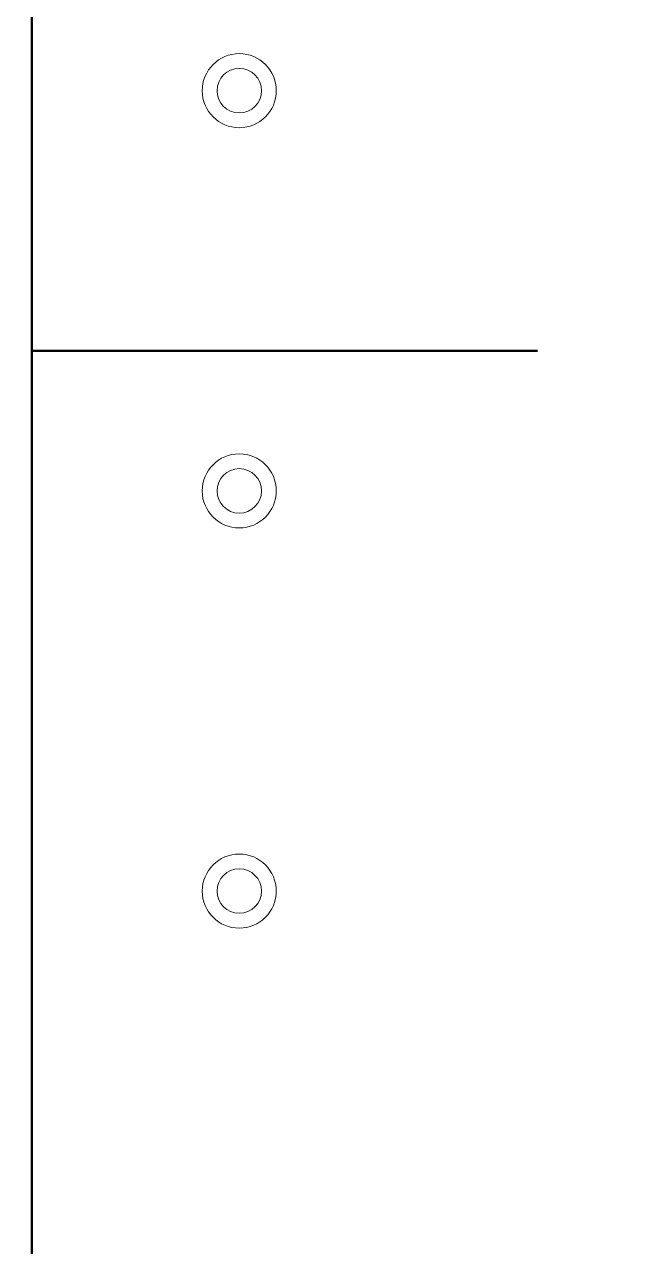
# Model space of a CAD drawing. Header units: inches. Extents: x -399 to 3145, y -842 to 1753.
# Drawn here: x 991.1 to 1072.2, y -561 to -396.1 of the extents above; entities that cross this region are included whole.
import ezdxf

# ---------------------------------------------------------------- set-up
doc = ezdxf.new("R2010")
doc.units = ezdxf.units.IN
doc.header["$MEASUREMENT"] = 0
doc.layers.add('Level 28', color=7, linetype='Continuous', lineweight=9)
doc.layers.add('Level 56', color=7, linetype='Continuous', lineweight=9)

msp = doc.modelspace()

# ---------------------------------------------------------------- linework, layer by layer
at = {"layer": 'Level 28', "color": 3, "lineweight": 50}
msp.add_line((1060.32, -440.09), (992.07, -440.09), dxfattribs=at)
at = {"layer": 'Level 28', "color": 3, "lineweight": 50, "flags": 128}
msp.add_lwpolyline([(952.07, -756), (992.07, -756), (992.07, -286.5), (952.07, -286.5), (952.07, -756), (952.07, -842), (2808.07, -842), (2808.07, 196)], dxfattribs=at)
at = {"layer": 'Level 56', "color": 4, "lineweight": 13}
for centre, radius in [((1020.07, -405), 5), ((1020.07, -405), 3), ((1020.07, -459), 5), ((1020.07, -459), 3), ((1020.07, -513), 5), ((1020.07, -513), 3)]:
    msp.add_circle(centre, radius, dxfattribs=at)

doc.saveas('drawing.dxf')
